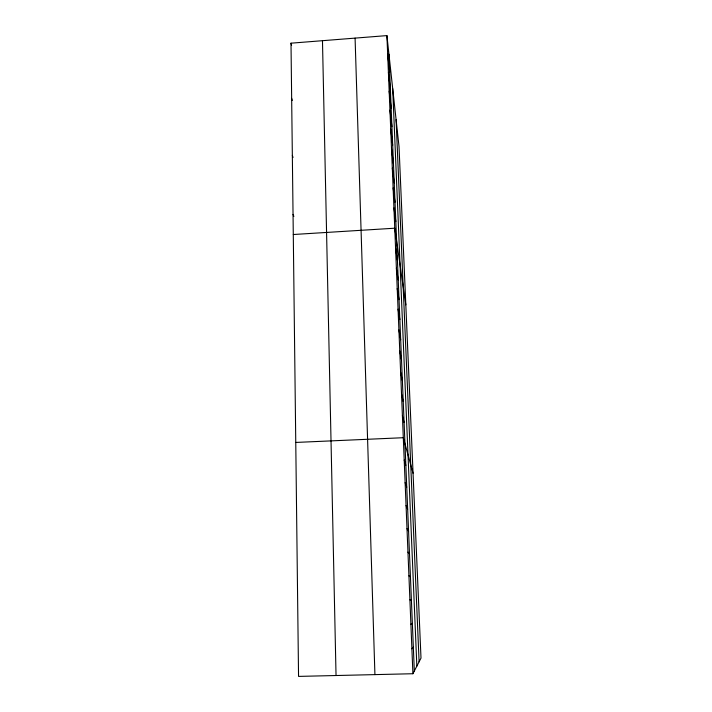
<?xml version="1.0" encoding="UTF-8"?>
<svg xmlns="http://www.w3.org/2000/svg" width="712" height="712" viewBox="0 0 712 712"><rect width="100%" height="100%" fill="white"/><g stroke="black" fill="none" stroke-linecap="round" stroke-linejoin="round"><path stroke-width="1.07" d="M412.916 673.73L420.997 658.111L399.014 146.441L386.91 35.6L291.003 43.183L298.55 676.4L412.916 673.73L386.91 35.6M411.901 648.801L413.334 647.066M410.895 624.175L412.364 623.392M293.282 234.515L394.76 228.205L405.822 304.861M295.765 442.437L403.295 437.711L413.049 473.222M409.907 599.851L411.403 600.011M408.928 575.83L410.45 576.907M407.958 552.103L409.507 554.069M407.006 528.669L408.581 531.499M406.062 505.52L407.665 509.196M293.041 214.392L293.869 216.448M405.128 482.647L406.757 487.15M292.338 155.403L293.041 157.423M291.662 98.363L292.312 100.454M404.211 460.05L405.858 465.363M291.003 43.183L291.573 45.212M402.396 415.648L404.096 422.528M401.506 393.843L403.232 401.47M400.633 372.287L402.378 380.653M399.761 350.989L401.532 360.067M398.907 329.932L400.696 339.713M398.053 309.115L399.868 319.581M397.216 288.538L399.049 299.672M396.388 268.202L398.239 279.985M395.569 248.088L397.438 260.512M393.932 207.94L395.836 221.619M393.113 187.915L395.035 202.208M392.312 168.121L394.243 183.002M391.511 148.55L393.46 164.018M390.728 129.192L392.695 145.23M389.945 110.057L391.929 126.647M389.17 91.127L391.173 108.269M388.414 72.419L390.425 90.086M387.657 53.907L389.687 72.09M396.086 119.652L419.101 661.786M392.695 88.546L416.849 666.129M388.948 54.29L414.322 671.016M355.083 38.119L374.921 674.62M322.474 40.691L336.037 675.528"/></g></svg>
